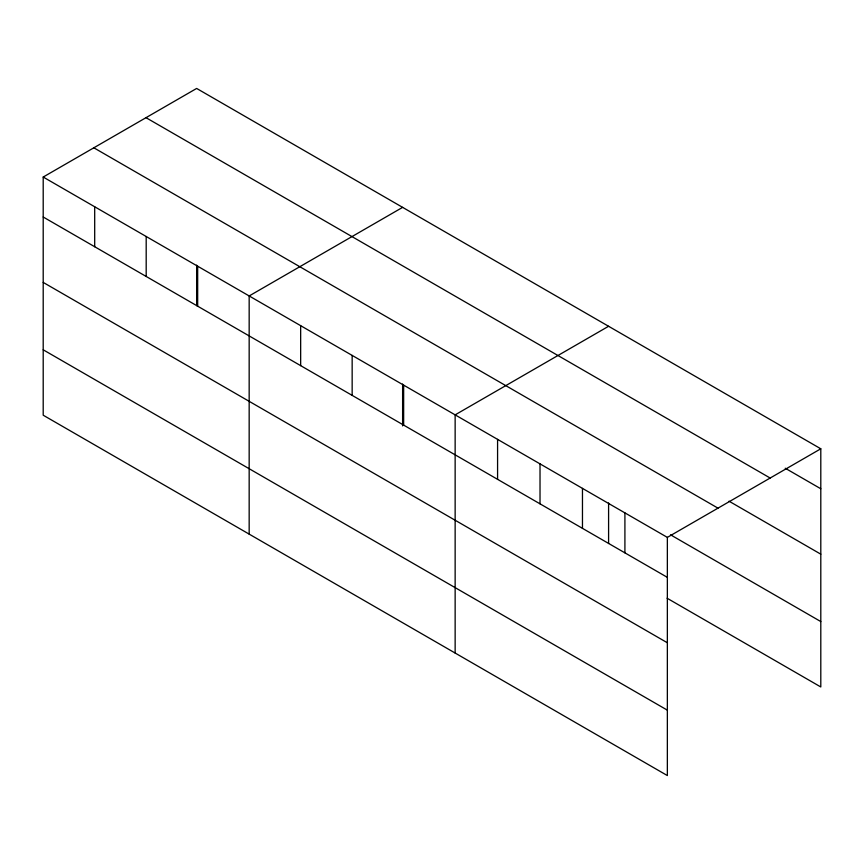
<?xml version="1.0" encoding="UTF-8"?>
<svg xmlns="http://www.w3.org/2000/svg" width="864" height="864" viewBox="0 0 864 864"><rect width="100%" height="100%" fill="white"/><g stroke="black" fill="none" stroke-linecap="round" stroke-linejoin="round"><path stroke-width="1.3" d="M43.2 177.034L667.354 537.386L667.354 775.559L43.2 415.206L43.2 177.034L196.646 88.441L820.8 448.794L820.8 686.966L667.094 598.223M402.613 207.36L249.167 295.952L249.167 534.125M608.591 326.268L455.144 414.86L455.144 653.044M667.354 537.386L820.8 448.794M785.236 468.234L820.8 488.765M146.005 117.677L770.159 478.03M729.032 501.185L820.8 554.17M93.841 147.798L717.995 508.151M670.529 534.805L820.8 621.562M43.2 217.004L667.354 577.357M43.2 282.409L667.354 642.762M43.2 349.801L667.354 710.154M624.91 512.881L624.91 552.852M608.591 502.967L608.591 543.521M582.466 488.376L582.466 528.347M540.022 463.871L540.022 503.842M497.578 439.366L497.578 479.336M403.65 385.139L403.65 425.11M402.613 384.048L402.613 425.909M352.156 355.406L352.156 395.377M300.661 325.674L300.661 365.645M197.672 266.22L197.672 306.191M196.646 265.129L196.646 305.683M146.189 236.488L146.189 276.458M94.694 206.766L94.694 246.737"/></g></svg>
